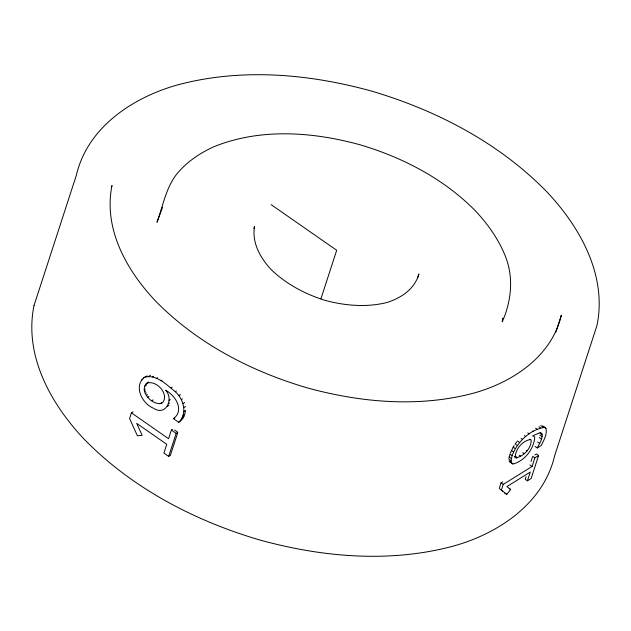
<?xml version="1.0" encoding="UTF-8"?>
<svg xmlns="http://www.w3.org/2000/svg" width="631" height="631" viewBox="0 0 631 631"><rect width="100%" height="100%" fill="white"/><g stroke="black" fill="none" stroke-linecap="round" stroke-linejoin="round"><path stroke-width="0.95" d="M535.088 446.448L537.273 447.971C539.339 443.561 543.117 438.687 541.855 433.576L539.592 432.795L532.596 435.911L534.031 436.313L534.757 437.512C533.739 449.225 524.535 461.119 512.987 463.99L509.659 461.963M502.694 318.008L502.26 321.786C511.449 301.026 513.91 277.301 505.25 255.926C498.474 239.07 487.858 224.171 475.514 210.943C444.019 178.952 403.13 157.6 360.38 144.878C312.976 131.8 260.627 127.888 214.154 146.629C199.57 153.199 186.098 162.333 176.073 174.929C165.693 188.843 162.861 206.282 156.993 222.254L162.553 207.284M146.345 383.396C155.731 379.278 169.763 393.791 162.546 402.799C152.528 407.421 136.414 388.806 148.719 381.96M508.941 458.461L509.935 454.091L512.12 455.614L511.023 460.74L511.844 463.477M145.256 376.707C132.912 385.304 141.762 403.524 153.451 408.202C165.819 416.594 174.053 399.155 165.693 390.25C175.3 395.416 184.82 410.15 173.478 418.653L178.699 422.289C181.499 420.759 183.392 417.88 184.473 414.93M178.699 422.289C187.652 413.77 183.802 399.084 175.276 391.693C166.694 384.886 155.471 373.024 143.56 377.756M111.403 187.312L111.995 185.498C103.121 228.943 126.941 270.999 155.999 301.484C196.998 343.122 250.215 370.918 305.854 387.473C360.23 402.61 418.716 407.8 473.771 393.097C512.569 382.347 551.739 356.476 561.393 315.058L555.801 332.269M133.117 411.798L131.422 412.855L129.584 418.495L137.369 435.769L142.133 435.319L136.682 423.369L166.758 444.303L163.91 453.074L168.682 456.402L170.378 455.345L177.563 433.245M172.523 429.348L171.387 430.05L168.58 438.711L131.422 412.855M168.682 456.402L176.167 433.371L177.863 432.322L174.677 430.105M253.875 228.446L254.482 226.584C251.832 242.667 260.146 257.448 270.581 269.011C285.882 284.021 305.073 294.117 325.407 300.474C345.449 305.751 366.548 307.542 386.842 302.533C401.079 298.092 414.709 289.061 418.897 273.98L417.69 277.711M320.95 298.731L336.694 250.278L271.141 204.657M499.484 487.716L501.053 482.873L502.702 481.847M526.08 476.681L525.229 479.315L527.413 480.838L530.261 472.059L506.922 486.572L510.66 489.546L506.748 494.436L501.408 490.042L503.238 484.395L532.075 466.475L534.891 457.814L538.598 455.511L536.413 453.989L534.93 454.912M531.018 461.49L532.43 457.159M538.598 455.511L531.121 478.535L527.413 480.838M510.29 453.176L514.084 445.51M512.12 455.614C517.175 441.952 530.316 429.285 544.805 427.368L545.949 428.473C547.408 434.42 543.709 440.233 541.327 445.447L537.273 447.971M530.679 439.507C522.673 440.454 515.298 449.177 515.156 457.317L515.669 457.869C523.525 456.67 531.436 448.349 531.168 440.059L529.945 439.168M516.876 441.724L515.109 443.948L517.294 445.47M145.974 376.597L147.11 375.895M141.612 379.909L142.74 379.207M148.845 376.297L150.541 375.24M152.45 376.912L153.585 376.21M145.319 384.594L147.015 383.538M156.512 378.442L157.64 377.74M144.554 386.298L146.25 385.241M144.12 389.863L145.248 389.161M160.984 380.816L162.112 380.114M144.46 391.709L145.587 391.007M145.225 393.578L146.353 392.876M146.353 395.385L147.48 394.683M147.851 397.151L148.979 396.449M170.985 387.82L172.113 387.118M151.961 400.598L153.096 399.896M175.276 391.693L176.412 390.991M159.943 403.824L161.639 402.767M169.092 400.322L170.22 399.62M178.723 395.621L180.419 394.564M168.438 403.737L169.565 403.035M167.325 406.277L169.021 405.228M181.302 399.644L182.438 398.942M182.998 403.611L184.694 402.554M183.85 407.547L185.546 406.49M183.866 411.444L185.561 410.387L184.733 414.252L183.037 415.301M173.478 418.653L174.606 417.951M182.249 417.343L183.944 416.286M181.263 419.173L182.958 418.116M526.309 450.463L527.09 450.771M542.621 425.846L544.805 427.368M543.764 426.95L545.949 428.473M540.743 425.562L542.928 427.084M538.89 426.682L540.349 427.692M535.609 428.141L537.068 429.151M540.396 432.566L541.855 433.576M540.041 433.323L542.226 434.838M539.923 435.153L542.108 436.676M532.493 431.012L533.1 431.43M539.292 437.567L541.485 439.089M527.855 432.929L529.306 433.947M537.525 441.945L539.71 443.467M524.337 435.603L525.797 436.613M521.111 438.45L522.571 439.46M517.467 440.982L519.652 442.505M532.706 456.292L534.891 457.814M522.776 452.672L524.227 453.689M513.066 447.063L515.251 448.586M519.305 455.211L520.764 456.221M511.339 450.424L513.524 451.946M529.89 464.952L532.075 466.475M515.417 456.284L517.601 457.806M514.297 456.505L516.481 458.027M509.154 456.954L511.339 458.477M508.838 459.218L511.023 460.74M509.012 460.89L511.197 462.405M511.528 462.973L512.987 463.99M501.053 482.873L503.238 484.395M509.209 488.536L510.66 489.546M499.224 488.52L501.408 490.042M504.563 492.914L506.748 494.436M171.387 430.05L176.167 433.371M501.227 490.169L502.56 491.265M33.987 305.672C23.71 355.994 51.308 404.723 84.972 440.036C132.463 488.276 194.119 520.48 258.584 539.655C321.573 557.197 389.343 563.207 453.121 546.17C498.072 533.716 543.449 503.751 554.633 455.771L597.013 325.328C607.29 275.006 579.692 226.277 546.028 190.964C498.537 142.724 436.881 110.52 372.416 91.345C309.427 73.803 241.657 67.793 177.879 84.83C132.928 97.284 87.551 127.249 76.367 175.229L33.987 305.672"/></g></svg>
